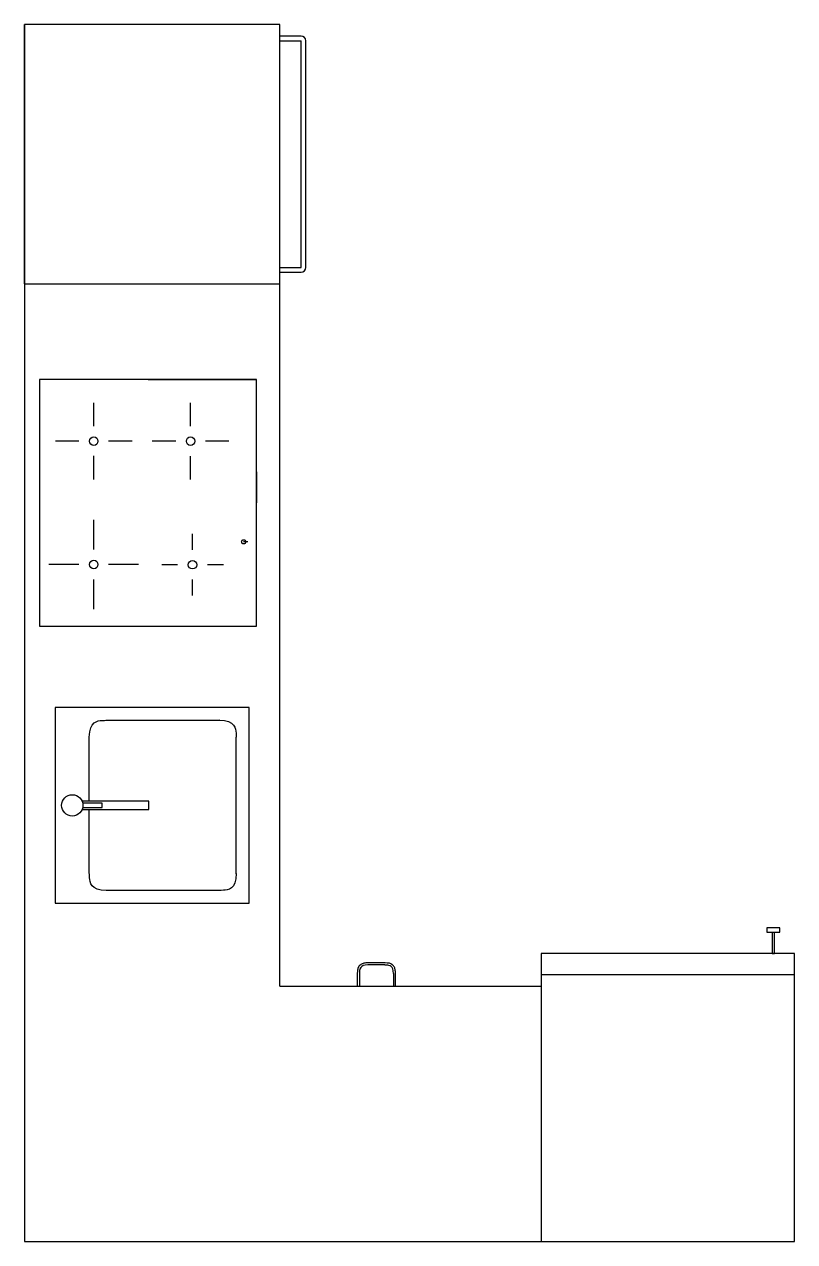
# Model space of a CAD drawing. Header units: millimetres. Extents: x 185 to 1994, y 200 to 3060.
import ezdxf

# ---------------------------------------------------------------- set-up
doc = ezdxf.new("R2010")
doc.units = ezdxf.units.MM
doc.layers.get('0').update_dxf_attribs({"true_color": 0xffffff})

msp = doc.modelspace()

# ---------------------------------------------------------------- linework, layer by layer
for p, q in [((785.3, 3060.3), (185.3, 3060.3)), ((185.3, 3060.3), (185.3, 200.3)), ((185.3, 2450.3), (185.3, 3060.3)), ((185.3, 3051.8), (185.3, 3060.3)), ((785.3, 800.3), (785.3, 3060.3)), ((835.3, 3032.4), (785.8, 3032.4)), ((785.3, 3021.9), (835.3, 3021.9)), ((835.3, 2488.9), (835.3, 3021.9)), ((845.8, 2488.9), (845.8, 3021.9)), ((785.3, 2488.9), (835.3, 2488.9)), ((785.8, 2478.4), (835.3, 2478.4)), ((185.3, 2450.3), (785.3, 2450.3)), ((730.6, 2226.2), (220.6, 2226.2)), ((220.6, 2226.2), (220.6, 1646.2)), ((475.6, 2226.2), (220.6, 2226.2)), ((220.6, 2226.2), (220.6, 2171.2)), ((730.6, 2226.2), (475.6, 2226.2)), ((475.6, 2226.2), (730.6, 2226.2)), ((730.6, 2226.2), (475.6, 2226.2)), ((730.6, 1646.2), (730.6, 2226.2)), ((730.6, 2171.2), (730.6, 2226.2)), ((348.1, 2116.2), (348.1, 2171.2)), ((575.6, 2116), (575.6, 2171)), ((313.1, 2081.2), (258.1, 2081.2)), ((438.1, 2081.2), (383.1, 2081.2)), ((540.6, 2081), (485.6, 2081)), ((665.6, 2081), (610.6, 2081)), ((348.1, 1991.2), (348.1, 2046.2)), ((575.6, 1991), (575.6, 2046)), ((730.6, 1936.2), (730.6, 2008.7)), ((730.6, 2008.7), (730.6, 1936.2)), ((220.6, 1991.2), (220.6, 1936.2)), ((730.6, 1936.2), (730.6, 1991.2)), ((730.6, 1936.2), (730.6, 1991.2)), ((220.6, 1936.2), (220.6, 1646.2)), ((220.6, 1936.2), (220.6, 1881.2)), ((220.6, 1936.2), (220.6, 1896.2)), ((730.6, 1863.7), (730.6, 1936.2)), ((348.1, 1826.2), (348.1, 1896.2)), ((580.2, 1825.8), (580.2, 1863.3)), ((710.1, 1844.5), (700.1, 1844.5)), ((313.1, 1791.2), (243.1, 1791.2)), ((453.1, 1791.2), (383.1, 1791.2)), ((545.2, 1790.8), (507.7, 1790.8)), ((652.7, 1790.8), (615.2, 1790.8)), ((348.1, 1686.2), (348.1, 1756.2)), ((580.2, 1718.3), (580.2, 1755.8)), ((730.6, 1646.2), (730.6, 1718.7)), ((220.6, 1701.2), (220.6, 1646.2)), ((220.6, 1686.2), (220.6, 1646.2)), ((220.6, 1646.2), (730.6, 1646.2)), ((220.6, 1646.2), (475.6, 1646.2)), ((220.6, 1646.2), (475.6, 1646.2)), ((220.6, 1646.2), (475.6, 1646.2)), ((475.6, 1646.2), (730.6, 1646.2)), ((712.8, 1455.3), (257.8, 1455.3)), ((257.8, 1455.3), (257.8, 995.3)), ((337.8, 1455.3), (257.8, 1455.3)), ((257.8, 1455.3), (257.8, 995.3)), ((297.8, 1455.3), (257.8, 1455.3)), ((257.8, 1455.3), (257.8, 995.3)), ((682.8, 1455.3), (337.8, 1455.3)), ((712.8, 995.3), (712.8, 1455.3)), ((377.8, 1425.3), (643.4, 1425.3)), ((643.4, 1425.3), (642.8, 1425.3)), ((337.8, 1235.3), (337.8, 1385.9)), ((337.8, 1385.9), (337.8, 1385.3)), ((682.8, 1064.7), (682.8, 1385.3)), ((477.8, 1235.3), (320.7, 1235.3)), ((367.8, 1230.3), (322.3, 1230.3)), ((367.8, 1220.3), (367.8, 1230.3)), ((477.8, 1215.3), (477.8, 1235.3)), ((320.7, 1215.3), (477.8, 1215.3)), ((322.3, 1220.3), (367.8, 1220.3)), ((337.8, 1065.3), (337.8, 1215.3)), ((682.8, 1064.7), (682.8, 1065.3)), ((642.8, 1025.3), (377.2, 1025.3)), ((377.8, 1025.3), (377.2, 1025.3)), ((257.8, 995.3), (712.8, 995.3)), ((257.8, 995.3), (337.8, 995.3)), ((257.8, 995.3), (297.8, 995.3)), ((337.8, 995.3), (682.8, 995.3)), ((1958.8, 937.3), (1928.8, 937.3)), ((1928.8, 937.3), (1928.8, 927.3)), ((1928.8, 927.3), (1958.8, 927.3)), ((1941.3, 927.3), (1941.3, 877.3)), ((1946.3, 877.3), (1946.3, 927.3)), ((1958.8, 927.3), (1958.8, 937.3)), ((1993.8, 877.3), (1398.8, 877.3)), ((1398.8, 877.3), (1398.8, 200.3)), ((1941.3, 877.3), (1946.3, 877.3)), ((1993.8, 200.3), (1993.8, 877.3)), ((971.8, 830.3), (971.8, 800.3)), ((1032.1, 855.3), (991.8, 855.3)), ((1031.8, 850.3), (991.8, 850.3)), ((1051.8, 830.3), (1051.8, 800.3)), ((1993.8, 827.3), (1398.8, 827.3)), ((785.3, 800.3), (1398.8, 800.3)), ((971.8, 800.3), (1051.8, 800.3)), ((185.3, 200.3), (785.3, 200.3)), ((785.3, 200.3), (1398.8, 200.3)), ((1398.8, 200.3), (1993.8, 200.3))]:
    msp.add_line(p, q)
at = {"flags": 128}
for points in [[(991.8, 855.3, 0.055618), (982.2, 854.3, 0.087246), (975.5, 851.6, 0.072992), (971.7, 848.4, 0.074789), (969, 844.2, 0.053385), (967.9, 840.7, 0.032468), (967.2, 835.7), (966.8, 830.7)], [(1056.8, 800.3), (1056.8, 830.3, 0.055445), (1055.8, 839.8, 0.087246), (1053.1, 846.5, 0.072992), (1049.9, 850.3, 0.074789), (1045.7, 853, 0.053385), (1042.2, 854.2, 0.032468), (1037.2, 854.9), (1032.1, 855.3)]]:
    msp.add_lwpolyline(points, format="xyb", dxfattribs=at)
msp.add_lwpolyline([(966.8, 830.3), (966.8, 800.3), (966.8, 800.3)], dxfattribs=at)
for centre, radius in [((348.1, 2081.2), 10), ((575.6, 2081), 10), ((700.1, 1844.5), 5), ((348.1, 1791.2), 10), ((580.2, 1790.8), 10), ((297.8, 1225.3), 25)]:
    msp.add_circle(centre, radius)
for centre, start, end in [((835.3, 3021.9), 0, 90), ((835.3, 2488.9), 270, 0)]:
    msp.add_arc(centre, 10.5, start, end)
for points in [[(337.8, 1385.3), (337.7, 1422.9), (377.8, 1425.3), (377.8, 1425.3), (377.8, 1425.3)], [(642.8, 1425.3), (680.4, 1425.4), (682.8, 1385.3), (682.8, 1385.3), (682.8, 1385.3)], [(377.8, 1025.3), (340.2, 1025.2), (337.8, 1065.3), (337.8, 1065.3), (337.8, 1065.3)], [(682.8, 1065.3), (682.9, 1027.7), (642.8, 1025.3), (642.8, 1025.3), (642.8, 1025.3)], [(991.8, 850.3), (973.4, 850.5), (971.8, 830.3), (971.8, 830.3), (971.8, 830.3)], [(1051.8, 830.3), (1052, 848.7), (1031.8, 850.3), (1031.8, 850.3), (1031.8, 850.3)]]:
    msp.add_open_spline(points, degree=3)

doc.saveas('drawing.dxf')
